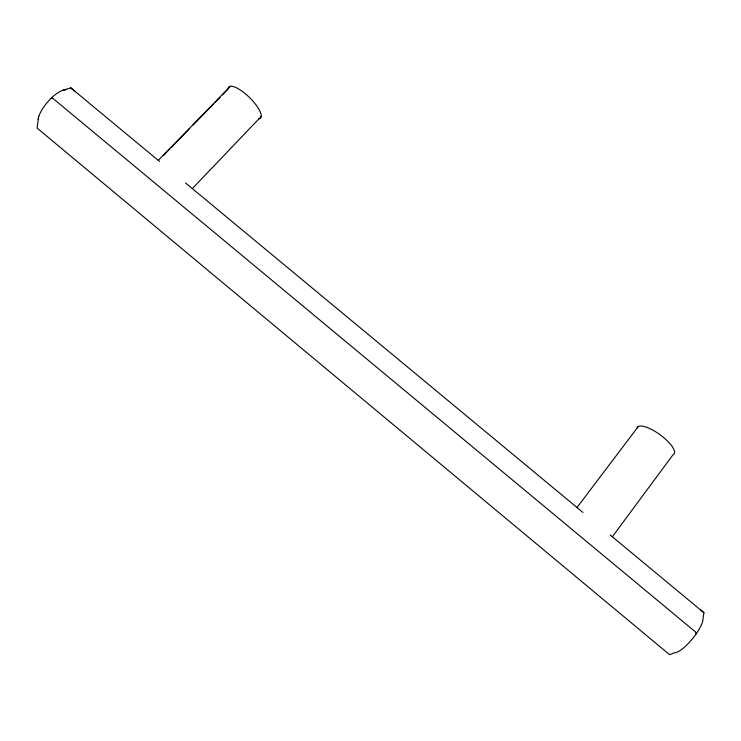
<?xml version="1.0" encoding="UTF-8"?>
<svg xmlns="http://www.w3.org/2000/svg" width="741" height="741" viewBox="0 0 741 741"><rect width="100%" height="100%" fill="white"/><g stroke="black" fill="none" stroke-linecap="round" stroke-linejoin="round"><path stroke-width="1.11" d="M700.829 610.121L703.95 612.742L703.061 617.911A23.23 6.613 -51.1 0 1 692.4 638.862A23.23 6.613 -51.1 0 1 674.514 652.793L669.605 654.701L37.05 128.073L38.717 116.522M612.335 536.762L672.902 454.928A22.721 7.327 36.1 0 0 660.898 435.356A22.721 7.327 36.1 0 0 637.038 427.918M577.026 507.492L638.307 426.483M192.345 188.603L261.23 116.411M158.268 160.371L230.386 86.299M163.316 155.638L169.708 149.061M171.31 147.422L189.696 128.536M192.892 125.257L213.667 103.907M215.27 102.267L220.058 97.34M222.457 94.876L228.052 89.124A22.221 7.03 44.5 0 1 249.374 97.395A22.221 7.03 44.5 0 1 258.655 118.968M62.679 90.374L70.793 87.855L74.804 91.152M51.064 98.331L52.63 98.173L695.577 632.017L696.105 633.963M70.793 87.855L159.556 161.445M185.519 182.962L583 512.476M610.112 534.956L703.95 612.742M38.041 119.097A22.489 8.392 -49.4 0 1 49.666 99.739A22.489 8.392 -49.4 0 1 66.181 89.754"/></g></svg>
